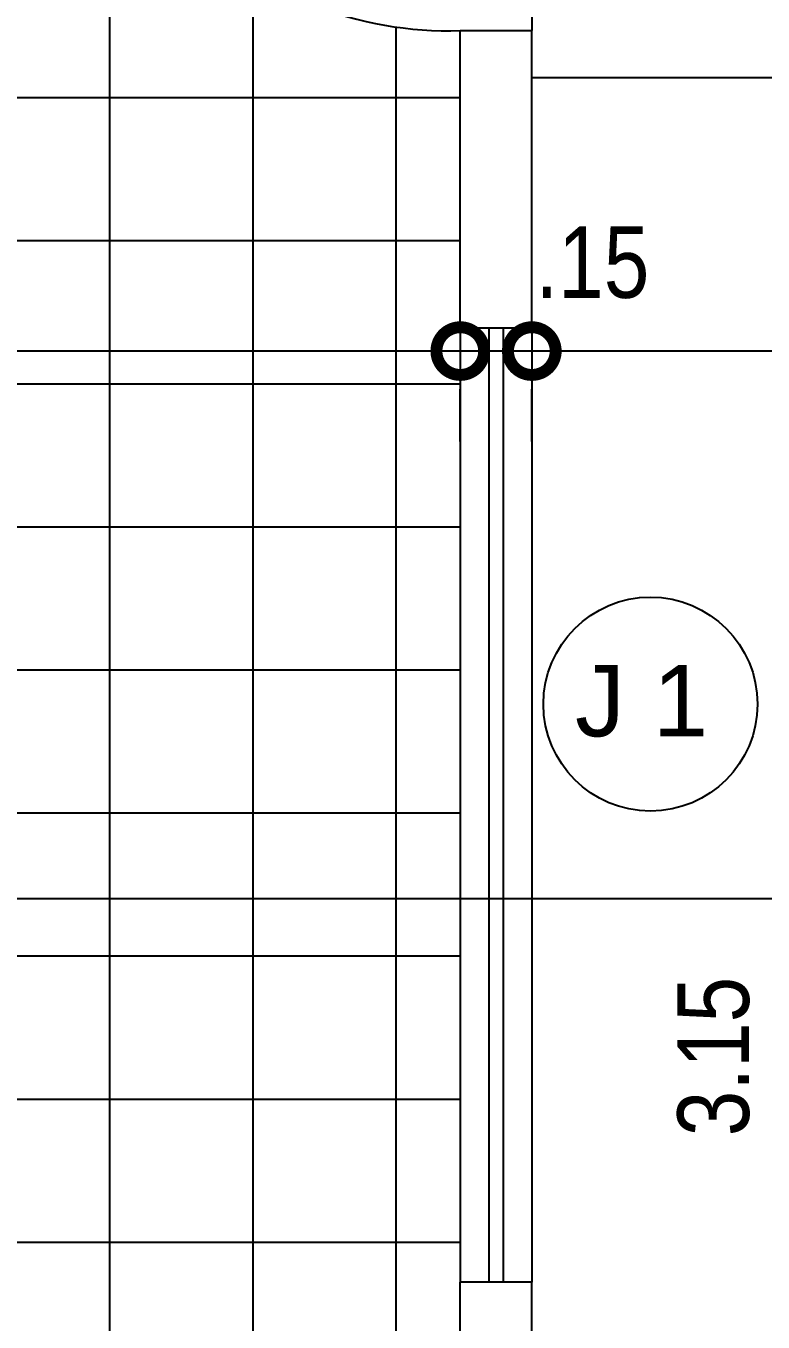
# Model space of a CAD drawing. Extents: x -109 to 1815, y -14679 to 345.
# Drawn here: x 92.824 to 94.37, y 3.433 to 6.15 of the extents above; entities that cross this region are included whole.
import ezdxf

# ---------------------------------------------------------------- set-up
doc = ezdxf.new("R2010")
doc.units = 0
doc.header["$MEASUREMENT"] = 0
doc.layers.get('0').update_dxf_attribs({"linetype": 'CONTINUOUS'})
doc.layers.get('DEFPOINTS').update_dxf_attribs({"linetype": 'CONTINUOUS'})
for name, color, linetype in [('ESPECARQ', 1, 'CONTINUOUS'), ('ESQUADRIA', 2, 'CONTINUOUS'), ('JANELA', 3, 'CONTINUOUS'), ('PAREDE', 6, 'CONTINUOUS'), ('PORTA', 3, 'CONTINUOUS')]:
    doc.layers.add(name, color=color, linetype=linetype)
doc.styles.add('REGUA120', font='arial.ttf')
doc.styles.add('SIMPLEX', font='techl___.ttf')
doc.dimstyles.new('50model', dxfattribs={"dimtxt": 0.15, "dimasz": 0.2, "dimexe": 0.08, "dimexo": 0.2, "dimgap": 0.05, "dimtad": 1, "dimzin": 4, "dimdsep": 46, "dimtxsty": 'SIMPLEX', "dimblk1": 'DOTSMALL', "dimblk2": 'DOTSMALL', "dimsah": 1, "dimcen": 0.2, "dimadec": 0, "dimazin": 0, "dimtfac": 1, "dimtmove": 2, "dimatfit": 3, "dimldrblk": 'DOTSMALL', "dimfxl": 1, "dimtvp": 1, "dimtolj": 1, "dimtzin": 0, "dimarcsym": 0})
pattern_1 = [(0, (0, 0), (0, 0.3), []), (90, (0, 0), (-0.3, 2e-17), [])]

# ---------------------------------------------------------------- blocks, each defined once
blk = doc.blocks.new('_DOTSMALL')
at = {"color": 0, "linetype": 'ByBlock', "ltscale": 0.05, "const_width": 0.5}
blk.add_lwpolyline([(-0.0625, 0, 1), (0.0625, 0, 1)], format="xyb", close=True, dxfattribs=at)
blk = doc.blocks.new('*D62')
at = {"layer": 'DEFPOINTS', "color": 0}
for p in [(96.8847, 5.5513), (93.8847, 5.4791), (93.8847, 5.4685)]:
    blk.add_point(p, dxfattribs=at)
at = {"layer": 'PORTA', "color": 0, "lineweight": -2}
for p, q in [((96.8847, 5.4685), (93.8847, 5.4685)), ((93.8847, 5.2791), (93.8847, 5.3885)), ((96.8847, 5.3513), (96.8847, 5.3885))]:
    blk.add_line(p, q, dxfattribs=at)
at = {"layer": 'PORTA', "color": 0, "lineweight": -2, "xscale": 0.2, "yscale": 0.2, "zscale": 0.2, "rotation": 180}
blk.add_blockref('_DOTSMALL', (93.8847, 5.4685), dxfattribs=at)
at = {"layer": 'PORTA', "color": 0, "lineweight": -2, "xscale": 0.2, "yscale": 0.2, "zscale": 0.2}
blk.add_blockref('_DOTSMALL', (96.8847, 5.4685), dxfattribs=at)
at = {"layer": 'PORTA', "color": 0, "insert": (95.3847, 5.5968), "char_height": 0.15, "attachment_point": 5, "style": 'SIMPLEX'}
blk.add_mtext('\\A1;3.00', dxfattribs=at)
blk = doc.blocks.new('*D63')
at = {"layer": 'DEFPOINTS', "color": 0}
for p in [(93.7347, 5.4791), (93.7347, 5.4685), (93.8847, 5.4791)]:
    blk.add_point(p, dxfattribs=at)
at = {"layer": 'PORTA', "color": 0, "lineweight": -2}
for p, q in [((93.8847, 5.4685), (93.7347, 5.4685)), ((93.7347, 5.2791), (93.7347, 5.3885)), ((93.8847, 5.2791), (93.8847, 5.3885))]:
    blk.add_line(p, q, dxfattribs=at)
at = {"layer": 'PORTA', "color": 0, "lineweight": -2, "xscale": 0.2, "yscale": 0.2, "zscale": 0.2, "rotation": 180}
blk.add_blockref('_DOTSMALL', (93.7347, 5.4685), dxfattribs=at)
at = {"layer": 'PORTA', "color": 0, "lineweight": -2, "xscale": 0.2, "yscale": 0.2, "zscale": 0.2}
blk.add_blockref('_DOTSMALL', (93.8847, 5.4685), dxfattribs=at)
at = {"layer": 'PORTA', "color": 0, "insert": (94.0117, 5.6541), "char_height": 0.15, "attachment_point": 5, "style": 'SIMPLEX'}
blk.add_mtext('\\A1;.15', dxfattribs=at)
blk = doc.blocks.new('*D64')
at = {"layer": 'DEFPOINTS', "color": 0}
for p in [(88.7347, 5.5101), (88.7347, 5.4685), (93.7347, 5.4791)]:
    blk.add_point(p, dxfattribs=at)
at = {"layer": 'PORTA', "color": 0, "lineweight": -2}
for p, q in [((93.7347, 5.4685), (88.7347, 5.4685)), ((88.7347, 5.3101), (88.7347, 5.3885)), ((93.7347, 5.2791), (93.7347, 5.3885))]:
    blk.add_line(p, q, dxfattribs=at)
at = {"layer": 'PORTA', "color": 0, "lineweight": -2, "xscale": 0.2, "yscale": 0.2, "zscale": 0.2, "rotation": 180}
blk.add_blockref('_DOTSMALL', (88.7347, 5.4685), dxfattribs=at)
at = {"layer": 'PORTA', "color": 0, "lineweight": -2, "xscale": 0.2, "yscale": 0.2, "zscale": 0.2}
blk.add_blockref('_DOTSMALL', (93.7347, 5.4685), dxfattribs=at)
at = {"layer": 'PORTA', "color": 0, "insert": (91.2347, 5.5952), "char_height": 0.15, "attachment_point": 5, "style": 'SIMPLEX'}
blk.add_mtext('\\A1;5.00', dxfattribs=at)
blk = doc.blocks.new('*D72')
at = {"layer": 'DEFPOINTS', "color": 0}
for p in [(94.458, 6.0423), (94.458, 6.0423), (94.458, 2.8923)]:
    blk.add_point(p, dxfattribs=at)
at = {"layer": 'PORTA', "color": 0, "lineweight": -2}
for p, q in [((94.258, 6.0423), (94.378, 6.0423)), ((94.458, 2.8923), (94.458, 6.0423)), ((94.258, 2.8923), (94.378, 2.8923))]:
    blk.add_line(p, q, dxfattribs=at)
at = {"layer": 'PORTA', "color": 0, "lineweight": -2, "xscale": 0.2, "yscale": 0.2, "zscale": 0.2}
for p, rotation in [((94.458, 6.0423), 90), ((94.458, 2.8923), 270)]:
    blk.add_blockref('_DOTSMALL', p, dxfattribs=dict(at, rotation=rotation))
at = {"layer": 'PORTA', "color": 0, "insert": (94.266, 3.9893), "char_height": 0.15, "attachment_point": 5, "rotation": 90, "style": 'SIMPLEX'}
blk.add_mtext('\\A1;3.15', dxfattribs=at)
blk = doc.blocks.new('*D73')
at = {"layer": 'DEFPOINTS', "color": 0}
for p in [(94.458, 7.0423), (94.458, 7.0423), (94.458, 6.0423)]:
    blk.add_point(p, dxfattribs=at)
at = {"layer": 'PORTA', "color": 0, "lineweight": -2}
for p, q in [((94.258, 7.0423), (94.378, 7.0423)), ((94.458, 6.0423), (94.458, 7.0423)), ((94.258, 6.0423), (94.378, 6.0423))]:
    blk.add_line(p, q, dxfattribs=at)
at = {"layer": 'PORTA', "color": 0, "lineweight": -2, "xscale": 0.2, "yscale": 0.2, "zscale": 0.2}
for p, rotation in [((94.458, 7.0423), 90), ((94.458, 6.0423), 270)]:
    blk.add_blockref('_DOTSMALL', p, dxfattribs=dict(at, rotation=rotation))
at = {"layer": 'PORTA', "color": 0, "insert": (94.3315, 6.5423), "char_height": 0.15, "attachment_point": 5, "rotation": 90, "style": 'SIMPLEX'}
blk.add_mtext('\\A1;1.00', dxfattribs=at)

msp = doc.modelspace()

# ---------------------------------------------------------------- hatches: boundary and pattern name
at = {"layer": 'PORTA'}
h = msp.add_hatch(dxfattribs=at)
h.set_pattern_fill('_USER,_O', color=1, scale=0.3, double=1, pattern_type=0)
h.set_pattern_definition(pattern_1)
h.paths.add_polyline_path([(89.2755, 6.3366, -0.192312), (88.7347, 6.1406), (88.7347, 5.1664), (88.7347, 4.3201), (88.8165, 4.3201), (88.8165, 6.1178), (89.4465, 6.1178), (89.4465, 4.3201), (91.4283, 4.3201)])
h.paths.add_polyline_path([(93.7347, 5.5164), (93.7347, 6.1406, -0.433232), (92.9347, 6.9406), (93.7347, 6.9406), (93.7347, 7.0423), (88.7347, 7.0423), (88.7347, 6.9406), (89.5347, 6.9406, -0.222391), (89.2755, 6.3366), (91.4283, 4.3201), (93.7347, 4.3201)])
h = msp.add_hatch(dxfattribs=at)
h.set_pattern_fill('_USER,_O', color=1, scale=0.3, double=1, pattern_type=0)
h.set_pattern_definition(pattern_1)
h.paths.add_polyline_path([(92.2464, 1.7423), (93.1128, 2.7423), (91.4283, 4.3201), (89.4465, 4.3201), (89.4465, 2.7546), (88.8165, 2.7546), (88.8165, 4.3201), (88.7347, 4.3201), (88.7347, 3.1664), (88.7347, 0.7923), (90.3847, 0.7923), (90.3847, 1.5923), (90.3847, 1.7423)])
h.paths.add_polyline_path([(93.1128, 2.7423), (93.7347, 2.7423), (93.7347, 3.5164), (93.7347, 4.3201), (91.4283, 4.3201)])
h.paths.add_polyline_path([(93.7347, 2.5423), (93.7347, 2.7423), (93.1127, 2.7423), (92.2464, 1.7423), (93.7347, 1.7423), (93.7347, 1.8423), (93.0347, 1.8423, -0.43607)])
h.paths.add_polyline_path([(91.2165, 1.5161), (91.2165, 1.8185), (91.4448, 1.8185), (91.4448, 1.5161)], flags=25)
h.paths.add_polyline_path([(89.211, 1.6058), (89.718, 1.6058), (89.718, 1.3775), (89.211, 1.3775)], flags=24)

# ---------------------------------------------------------------- linework, layer by layer
at = {"layer": 'ESPECARQ'}
msp.add_line((93.8847, 6.9406), (93.8847, 6.1406), dxfattribs=at)
at = {"layer": 'ESQUADRIA'}
msp.add_line((93.8847, 5.5164), (93.8847, 3.5164), dxfattribs=at)
at = {"layer": 'JANELA', "color": 3}
for p, q in [((93.7347, 5.5164), (93.7347, 3.5164)), ((93.7947, 5.5164), (93.7947, 3.5164)), ((93.8247, 5.5164), (93.8247, 3.5164))]:
    msp.add_line(p, q, dxfattribs=at)
at = {"layer": 'PAREDE'}
for p, q in [((93.7347, 5.5164), (93.7347, 6.1406)), ((93.7347, 6.1406), (93.8847, 6.1406)), ((93.8847, 5.5164), (93.8847, 6.1406)), ((93.8847, 5.5164), (93.7347, 5.5164)), ((93.8847, 3.5164), (93.7347, 3.5164)), ((93.7347, 2.5423), (93.7347, 3.5164)), ((93.8847, 2.8923), (93.8847, 3.5164))]:
    msp.add_line(p, q, dxfattribs=at)
at = {"layer": 'PORTA', "color": 1}
msp.add_line((93.8847, 6.0423), (96.8847, 6.0423), dxfattribs=at)
at = {"layer": 'PORTA'}
msp.add_line((108.4912, 4.3201), (82.9806, 4.3201), dxfattribs=at)
at = {"layer": 'PORTA', "color": 1}
msp.add_circle((94.1334, 4.7283), 0.2244, dxfattribs=at)
msp.add_arc((93.7097, 6.9156), 0.7754, 178.1524, 271.8476, dxfattribs=at)

# ---------------------------------------------------------------- texts
at = {"layer": 'PORTA', "color": 3, "style": 'REGUA120'}
msp.add_text('J 1', height=0.15, dxfattribs=at).set_placement((93.9752, 4.6606))

# ---------------------------------------------------------------- dimensions: what is measured, and where the dimension line sits
at = {"layer": 'PORTA', "color": 1}
dim = msp.add_linear_dim(base=(94.458, 7.0423), p1=(94.458, 6.0423), p2=(94.458, 7.0423), angle=90, dimstyle='50model', dxfattribs=at)
dim.commit()
dim.dimension.update_dxf_attribs({"geometry": '*D73', "text_midpoint": (94.3315, 6.5423)})
dim = msp.add_linear_dim(base=(94.458, 6.0423), p1=(94.458, 2.8923), p2=(94.458, 6.0423), angle=90, dimstyle='50model', dxfattribs=at)
dim.commit()
dim.dimension.update_dxf_attribs({"geometry": '*D72', "text_midpoint": (94.266, 3.9893), "dimtype": 160})
dim = msp.add_linear_dim(base=(93.7347, 5.4685), p1=(93.8847, 5.4791), p2=(93.7347, 5.4791), dimstyle='50model', dxfattribs=at)
dim.commit()
dim.dimension.update_dxf_attribs({"geometry": '*D63', "text_midpoint": (94.0117, 5.6541), "dimtype": 160})
for base, p1, p2, picture, middle in [((88.7347, 5.4685), (93.7347, 5.4791), (88.7347, 5.5101), '*D64', (91.2347, 5.5952)), ((93.8847, 5.4685), (96.8847, 5.5513), (93.8847, 5.4791), '*D62', (95.3847, 5.5968))]:
    dim = msp.add_linear_dim(base=base, p1=p1, p2=p2, dimstyle='50model', dxfattribs=at)
    dim.commit()
    dim.dimension.update_dxf_attribs({"geometry": picture, "text_midpoint": middle})

doc.saveas('drawing.dxf')
